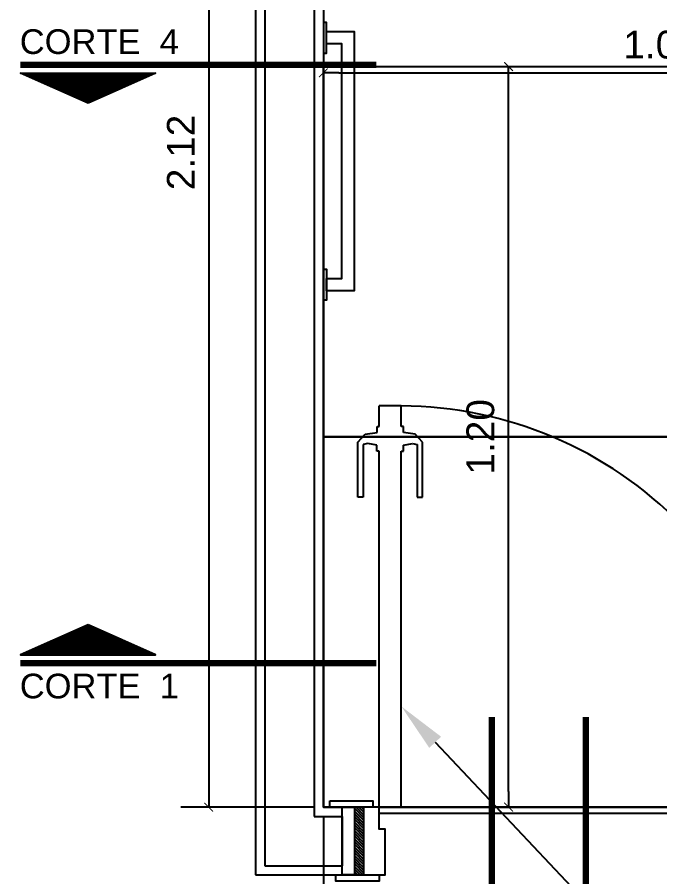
# Model space of a CAD drawing. Header units: metres. Extents: x 198 to 412, y -54 to 17.
# Drawn here: x 250.576 to 251.616, y 10.798 to 12.191 of the extents above; entities that cross this region are included whole.
import ezdxf
from ezdxf import colors
from ezdxf.entities.mleader import LeaderData, LeaderLine
from ezdxf.math import Vec2, Vec3

# ---------------------------------------------------------------- set-up
doc = ezdxf.new("R2010")
doc.units = ezdxf.units.M
doc.header["$LTSCALE"] = 10
for name, color, linetype in [('0.1', 1, 'Continuous'), ('01', 1, 'Continuous'), ('25-TXT', 2, 'Continuous'), ('A-ABERTURAS', 2, 'Continuous'), ('A-MUROS', 6, 'Continuous'), ('A-Revoques', 1, 'Continuous'), ('A-TEXTOS', 2, 'Continuous'), ('TCOTA', 1, 'Continuous'), ('Texto', 3, 'Continuous'), ('TM-REVEST', 252, 'Continuous')]:
    doc.layers.add(name, color=color, linetype=linetype)
doc.styles.add('ARIAL', font='arial.ttf')
doc.dimstyles.new('ST-COTA-25', dxfattribs={"dimscale": 0.25, "dimtxt": 0.18, "dimasz": 0.1, "dimexe": 0.18, "dimexo": 0.0625, "dimgap": 0.09, "dimtad": 1, "dimzin": 4, "dimdsep": 46, "dimtxsty": 'ARIAL', "dimblk1": 'COTA_N', "dimblk2": 'COTA_N', "dimsah": 1, "dimcen": 0.09, "dimclrd": 8, "dimclre": 8, "dimclrt": 1, "dimadec": 0, "dimazin": 0, "dimtfac": 1, "dimtix": 1, "dimtmove": 0, "dimatfit": 3, "dimldrblk": 'COTA_N', "dimfxl": 0.18, "dimtolj": 1, "dimtzin": 0, "dimarcsym": 0})

# ---------------------------------------------------------------- blocks, each defined once
blk = doc.blocks.new('hoja 65')
for p, q in [((1.8722, 6.9573), (1.8722, 6.9907)), ((1.9082, 6.9907), (1.8722, 6.9907)), ((1.8722, 6.9573), (1.8722, 6.9907)), ((1.9082, 6.9907), (1.8722, 6.9907)), ((1.9082, 6.9573), (1.9082, 6.9907)), ((1.9082, 6.9573), (1.9082, 6.9907)), ((1.869, 6.9476), (1.869, 6.9573)), ((1.869, 6.9573), (1.8722, 6.9573)), ((1.869, 6.9476), (1.869, 6.9573)), ((1.869, 6.9573), (1.8722, 6.9573)), ((1.9115, 6.9573), (1.9082, 6.9573)), ((1.9115, 6.9573), (1.9082, 6.9573)), ((1.9115, 6.9476), (1.9115, 6.9573)), ((1.9115, 6.9476), (1.9115, 6.9573)), ((1.8378, 6.9321), (1.8496, 6.945)), ((1.8378, 6.9321), (1.8496, 6.945)), ((1.8496, 6.945), (1.869, 6.9476)), ((1.8496, 6.945), (1.869, 6.9476)), ((1.9308, 6.945), (1.9115, 6.9476)), ((1.9308, 6.945), (1.9115, 6.9476)), ((1.9427, 6.9321), (1.9308, 6.945)), ((1.9427, 6.9321), (1.9308, 6.945)), ((1.8378, 6.8428), (1.8378, 6.9321)), ((1.8378, 6.8428), (1.8378, 6.9321)), ((1.8539, 6.9299), (1.8464, 6.9283)), ((1.8539, 6.9299), (1.8464, 6.9283)), ((1.8464, 6.9283), (1.8464, 6.8428)), ((1.8464, 6.9283), (1.8464, 6.8428)), ((1.8684, 6.9272), (1.8539, 6.9299)), ((1.8684, 6.9272), (1.8539, 6.9299)), ((1.8684, 6.9175), (1.8684, 6.9272)), ((1.8684, 6.9175), (1.8684, 6.9272)), ((1.912, 6.9272), (1.9265, 6.9299)), ((1.912, 6.9272), (1.9265, 6.9299)), ((1.912, 6.9175), (1.912, 6.9272)), ((1.912, 6.9175), (1.912, 6.9272)), ((1.9265, 6.9299), (1.9341, 6.9283)), ((1.9265, 6.9299), (1.9341, 6.9283)), ((1.9341, 6.9283), (1.9341, 6.8428)), ((1.9341, 6.9283), (1.9341, 6.8428)), ((1.9427, 6.8428), (1.9427, 6.9321)), ((1.9427, 6.8428), (1.9427, 6.9321)), ((1.8722, 6.9175), (1.8684, 6.9175)), ((1.8722, 6.9175), (1.8684, 6.9175)), ((1.8722, 6.3407), (1.8722, 6.9175)), ((1.8722, 6.3407), (1.8722, 6.9175)), ((1.9082, 6.3407), (1.9082, 6.9175)), ((1.9082, 6.9175), (1.912, 6.9175)), ((1.9082, 6.3407), (1.9082, 6.9175)), ((1.9082, 6.9175), (1.912, 6.9175)), ((1.8464, 6.8428), (1.8378, 6.8428)), ((1.8464, 6.8428), (1.8378, 6.8428)), ((1.9341, 6.8428), (1.9427, 6.8428)), ((1.9341, 6.8428), (1.9427, 6.8428)), ((1.8722, 6.3407), (1.9082, 6.3407)), ((1.8722, 6.3407), (1.9082, 6.3407))]:
    blk.add_line(p, q)
blk = doc.blocks.new('A$C9029')
at = {"transparency": 33554661}
h = blk.add_hatch(dxfattribs=at)
h.set_pattern_fill('ANSI31', color=1, scale=0.001, angle=180, style=0)
h.set_pattern_definition([(135, (3010.01075, -1180.768174), (0.0022450640303, 0.0022450640303), [])])
h.paths.add_polyline_path([(0.79, 0.01), (0.79, 0.12), (0.775, 0.12), (0.775, 0.01)])
h.paths.add_polyline_path([(0.055, 0.01), (0.055, 0.12), (0.04, 0.12), (0.04, 0.01)])
for p, q in [((0.04, 0.12), (0.02, 0.12)), ((0.79, 0.12), (0.81, 0.12)), ((0.04, 0.01), (0.02, 0.01)), ((0.79, 0.01), (0.81, 0.01))]:
    blk.add_line(p, q, dxfattribs=at)
for points in [[(0, 0.13), (0.07, 0.13), (0.07, 0.12), (0, 0.12)], [(0.83, 0.13), (0.76, 0.13), (0.76, 0.12), (0.83, 0.12)], [(0.01, 0.01), (0.08, 0.01), (0.08, 0), (0.01, 0)], [(0.82, 0.01), (0.75, 0.01), (0.75, 0), (0.82, 0)]]:
    blk.add_lwpolyline(points, close=True, dxfattribs=at)
at = {"color": 0, "linetype": 'ByBlock', "transparency": 33554661}
for points in [[(0.02, 0.12), (0.04, 0.12), (0.04, 0.01), (0.02, 0.01)], [(0.055, 0.12), (0.055, 0.01), (0.09, 0.01), (0.09, 0.084), (0.08, 0.084), (0.08, 0.12)], [(0.775, 0.12), (0.775, 0.01), (0.74, 0.01), (0.74, 0.084), (0.75, 0.084), (0.75, 0.12)], [(0.79, 0.12), (0.81, 0.12), (0.81, 0.01), (0.79, 0.01)]]:
    blk.add_lwpolyline(points, close=True, dxfattribs=at)
at = {"color": 1, "transparency": 33554661}
blk.add_arc((0.1135, 0.1333), 0.6367, 358.7992, 89.7714, dxfattribs=at)
at = {"transparency": 33554661}
blk.add_blockref('hoja 65', (-1.7922, -6.2207), dxfattribs=at)
blk = doc.blocks.new('COTA_N')
for p, q in [((-1, 0), (0, 0)), ((0, 0.5), (0, -0.5))]:
    blk.add_line(p, q)
at = {"color": 3, "const_width": 0.065}
blk.add_lwpolyline([(0.141, 0.141), (0.283, 0.283), (0, 0), (-0.141, -0.141), (-0.283, -0.283)], dxfattribs=at)
blk = doc.blocks.new('*D347')
at = {"layer": 'Defpoints', "color": 0, "transparency": 16777216}
for p in [(251.2838, 12.1108), (251.3715, 12.1108), (251.2838, 10.9108)]:
    blk.add_point(p, dxfattribs=at)
at = {"layer": 'TCOTA', "color": 8, "lineweight": -2, "transparency": 16777216}
for p, q in [((251.2994, 12.1108), (251.4165, 12.1108)), ((251.3715, 10.9358), (251.3715, 12.0858)), ((251.2994, 10.9108), (251.4165, 10.9108))]:
    blk.add_line(p, q, dxfattribs=at)
at = {"layer": 'TCOTA', "color": 8, "lineweight": -2, "transparency": 16777216, "xscale": 0.025, "yscale": 0.025, "zscale": 0.025}
for p, rotation in [((251.3715, 12.1108), 90), ((251.3715, 10.9108), 270)]:
    blk.add_blockref('COTA_N', p, dxfattribs=dict(at, rotation=rotation))
at = {"layer": 'TCOTA', "color": 1, "transparency": 16777216, "insert": (251.3261, 11.5108), "char_height": 0.045, "attachment_point": 5, "rotation": 90, "style": 'ARIAL'}
blk.add_mtext('\\A1;1.20', dxfattribs=at)
blk = doc.blocks.new('*D349')
at = {"layer": 'Defpoints', "color": 0, "transparency": 16777216}
for p in [(252.1656, 12.2574), (251.0715, 12.2117), (252.1656, 12.1006)]:
    blk.add_point(p, dxfattribs=at)
at = {"layer": 'TCOTA', "color": 8, "lineweight": -2, "transparency": 16777216}
for p, q in [((252.1656, 12.2418), (252.1656, 12.0556)), ((251.0715, 12.1961), (251.0715, 12.0556)), ((251.0965, 12.1006), (252.1406, 12.1006))]:
    blk.add_line(p, q, dxfattribs=at)
at = {"layer": 'TCOTA', "color": 8, "lineweight": -2, "transparency": 16777216, "xscale": 0.025, "yscale": 0.025, "zscale": 0.025, "rotation": 180}
blk.add_blockref('COTA_N', (251.0715, 12.1006), dxfattribs=at)
at = {"layer": 'TCOTA', "color": 8, "lineweight": -2, "transparency": 16777216, "xscale": 0.025, "yscale": 0.025, "zscale": 0.025}
blk.add_blockref('COTA_N', (252.1656, 12.1006), dxfattribs=at)
at = {"layer": 'TCOTA', "color": 1, "transparency": 16777216, "insert": (251.6186, 12.1461), "char_height": 0.045, "attachment_point": 5, "style": 'ARIAL'}
blk.add_mtext('\\A1;1.09', dxfattribs=at)
blk = doc.blocks.new('*D350')
at = {"layer": 'Defpoints', "color": 0, "transparency": 16777216}
for p in [(251.0715, 10.9108), (252.5665, 10.9108), (252.5665, 10.6854)]:
    blk.add_point(p, dxfattribs=at)
at = {"layer": 'TCOTA', "color": 8, "lineweight": -2, "transparency": 16777216}
for p, q in [((251.0715, 10.8952), (251.0715, 10.6404)), ((252.5665, 10.8952), (252.5665, 10.6404)), ((251.0965, 10.6854), (252.5415, 10.6854))]:
    blk.add_line(p, q, dxfattribs=at)
at = {"layer": 'TCOTA', "color": 8, "lineweight": -2, "transparency": 16777216, "xscale": 0.025, "yscale": 0.025, "zscale": 0.025, "rotation": 180}
blk.add_blockref('COTA_N', (251.0715, 10.6854), dxfattribs=at)
at = {"layer": 'TCOTA', "color": 8, "lineweight": -2, "transparency": 16777216, "xscale": 0.025, "yscale": 0.025, "zscale": 0.025}
blk.add_blockref('COTA_N', (252.5665, 10.6854), dxfattribs=at)
at = {"layer": 'TCOTA', "color": 1, "transparency": 16777216, "insert": (251.819, 10.7309), "char_height": 0.045, "attachment_point": 5, "style": 'ARIAL'}
blk.add_mtext('\\A1;1.50', dxfattribs=at)
blk = doc.blocks.new('*D351')
at = {"layer": 'Defpoints', "color": 0, "transparency": 16777216}
for p in [(251.0815, 13.0324), (250.8858, 10.9108), (251.0715, 10.9108)]:
    blk.add_point(p, dxfattribs=at)
at = {"layer": 'TCOTA', "color": 8, "lineweight": -2, "transparency": 16777216}
for p, q in [((251.0659, 13.0324), (250.8408, 13.0324)), ((250.8858, 13.0074), (250.8858, 10.9358)), ((251.0559, 10.9108), (250.8408, 10.9108))]:
    blk.add_line(p, q, dxfattribs=at)
at = {"layer": 'TCOTA', "color": 8, "lineweight": -2, "transparency": 16777216, "xscale": 0.025, "yscale": 0.025, "zscale": 0.025}
for p, rotation in [((250.8858, 13.0324), 90), ((250.8858, 10.9108), 270)]:
    blk.add_blockref('COTA_N', p, dxfattribs=dict(at, rotation=rotation))
at = {"layer": 'TCOTA', "color": 1, "transparency": 16777216, "insert": (250.8407, 11.9716), "char_height": 0.045, "attachment_point": 5, "rotation": 90, "style": 'ARIAL'}
blk.add_mtext('\\A1;2.12', dxfattribs=at)
blk = doc.blocks.new('A$C96e29624')
at = {"layer": '01'}
for points in [[(0, 0), (0, -0.05), (0.005, -0.05), (0.005, 0), (0, 0)], [(0.005, -0.415), (0.03, -0.415), (0.03, -0.035), (0.005, -0.035), (0.005, -0.015), (0.05, -0.015), (0.05, -0.435), (0.005, -0.435), (0.005, -0.415)], [(0, -0.45), (0, -0.4), (0.005, -0.4), (0.005, -0.45), (0, -0.45)]]:
    blk.add_lwpolyline(points, dxfattribs=at)

msp = doc.modelspace()

# ---------------------------------------------------------------- hatches: boundary and pattern name
at = {"layer": 'Texto'}
h = msp.add_hatch(dxfattribs=at)
h.set_pattern_fill('_USER', color=251, scale=0.0025, angle=270, pattern_type=0)
h.set_pattern_definition([(270, (1546.4647258, -357.4149128), (0.0025, -5e-19), [])])
h.paths.add_polyline_path([(250.6904, 12.0517), (250.5812, 12.1003), (250.7996, 12.1003)])
h = msp.add_hatch(dxfattribs=at)
h.set_pattern_fill('_USER', color=251, scale=0.0025, angle=270, pattern_type=0)
h.set_pattern_definition([(270, (1546.4647258, -358.3845836), (0.0025, -5e-19), [])])
h.paths.add_polyline_path([(250.6904, 11.206), (250.5812, 11.1573), (250.7996, 11.1573)])

# ---------------------------------------------------------------- linework, layer by layer
at = {"layer": '25-TXT'}
msp.add_line((251.0715, 13.0424), (251.0715, 10.9108), dxfattribs=at)
at = {"layer": 'A-MUROS', "transparency": 33554687}
for p, q in [((250.9765, 13.057), (250.9765, 10.8158)), ((251.0566, 13.0567), (251.0565, 10.8958)), ((251.0565, 10.8958), (251.1018, 10.8958)), ((250.9765, 10.8158), (251.1018, 10.8158))]:
    msp.add_line(p, q, dxfattribs=at)
at = {"layer": 'A-MUROS'}
msp.add_line((251.1018, 10.8958), (251.1018, 10.8158), dxfattribs=at)
at = {"layer": 'A-Revoques', "transparency": 33554687}
for p, q in [((250.9615, 13.0424), (250.9615, 10.8008)), ((251.0715, 10.9108), (251.1218, 10.9108)), ((250.9615, 10.8008), (251.1218, 10.8008))]:
    msp.add_line(p, q, dxfattribs=at)
at = {"layer": 'Texto', "color": 251, "const_width": 0.01}
for points in [[(250.5806, 12.1137), (251.1572, 12.1137)], [(250.5806, 11.144), (251.1572, 11.144)], [(251.3444, 10.4802), (251.3444, 11.0568)], [(251.4968, 10.4802), (251.4968, 11.0568)]]:
    msp.add_lwpolyline(points, dxfattribs=at)
at = {"layer": 'Texto', "color": 251}
for points in [[(250.6904, 12.0517), (250.5812, 12.1003), (250.7996, 12.1003)], [(250.6904, 11.206), (250.5812, 11.1573), (250.7996, 11.1573)]]:
    msp.add_lwpolyline(points, close=True, dxfattribs=at)
at = {"layer": 'TM-REVEST'}
for points in [[(251.0715, 12.1108), (251.6715, 12.1108), (251.6715, 11.5108), (251.0715, 11.5108), (251.0715, 12.1108)], [(251.0715, 11.5108), (251.6715, 11.5108), (251.6715, 10.9108), (251.0715, 10.9108), (251.0715, 11.5108)], [(251.1978, 10.9108), (251.8318, 10.9108)], [(251.1618, 10.9008), (251.8318, 10.9008)]]:
    msp.add_lwpolyline(points, dxfattribs=at)

# ---------------------------------------------------------------- block references
at = {"layer": '0.1'}
msp.add_blockref('A$C96e29624', (251.0715, 12.1824), dxfattribs=at)
at = {"layer": 'A-ABERTURAS', "transparency": 33554687}
msp.add_blockref('A$C9029', (251.0818, 10.7908), dxfattribs=at)

# ---------------------------------------------------------------- texts
at = {"layer": 'Texto', "char_height": 0.04, "width": 0.382711, "style": 'ARIAL'}
for s, insert, attachment_point in [('CORTE  4', (250.5798, 12.1712), 1), ('CORTE  1', (250.5798, 11.0864), 7)]:
    msp.add_mtext(s, dxfattribs=dict(at, insert=insert, attachment_point=attachment_point))

# ---------------------------------------------------------------- dimensions: what is measured, and where the dimension line sits
at = {"layer": 'TCOTA'}
for base, p1, p2, picture, middle in [((250.8858, 10.9108), (251.0815, 13.0324), (251.0715, 10.9108), '*D351', (250.8407, 11.9716)), ((251.3715, 12.1108), (251.2838, 10.9108), (251.2838, 12.1108), '*D347', (251.3261, 11.5108))]:
    dim = msp.add_linear_dim(base=base, p1=p1, p2=p2, angle=90, dimstyle='ST-COTA-25', dxfattribs=at)
    dim.commit()
    dim.dimension.update_dxf_attribs({"geometry": picture, "text_midpoint": middle})
for base, p1, p2, picture, middle in [((252.1656, 12.1006), (251.0715, 12.2117), (252.1656, 12.2574), '*D349', (251.6186, 12.1461)), ((252.5665492, 10.6854438), (251.071549, 10.9107956), (252.5665492, 10.9107956), '*D350', (251.8190491, 10.7309196))]:
    dim = msp.add_linear_dim(base=base, p1=p1, p2=p2, dimstyle='ST-COTA-25', dxfattribs=at)
    dim.commit()
    dim.dimension.update_dxf_attribs({"geometry": picture, "text_midpoint": middle})

# ---------------------------------------------------------------- leaders
at = {"layer": 'A-TEXTOS'}
ml = msp.add_multileader_mtext('Standard', dxfattribs=at)
ml.set_content('13', color=256, style='ARIAL')
ml.set_leader_properties(color=1)
ml.build(insert=Vec2(0, 0))
ml.multileader.update_dxf_attribs({"has_text_frame": 1, "arrow_head_size": 0.08, "scale": 0.02})
ctx = ml.context
ctx.base_point, ctx.scale, ctx.char_height, ctx.arrow_head_size, ctx.landing_gap_size, ctx.plane_origin = Vec3(254.8337, 10.7536), 0.02, 0.08, 0.08, 0.04, Vec3(250.5328, 10.8655)
notes = []
notes.append((ctx, [(0, (1, 1, 0), (251.5, 10.7536), (1, 0), 3.3337, [(0, [(251.1978, 11.074)], 0, [])])]))
ctx.mtext.insert, ctx.mtext.flow_direction = Vec3(254.8737, 10.7944), 5
for ctx, leaders in notes:
    for number, flags, end, landing, length, lines in leaders:
        leader = LeaderData()
        leader.index, (leader.has_last_leader_line, leader.has_dogleg_vector, leader.attachment_direction) = number, flags
        leader.last_leader_point, leader.dogleg_vector, leader.dogleg_length = Vec3(end), Vec3(landing), length
        for number, points, colour, breaks in lines:
            line = LeaderLine()
            line.index, line.vertices, line.color, line.breaks = number, Vec3.list(points), colors.encode_raw_color(colour), breaks
            leader.lines.append(line)
        ctx.leaders.append(leader)

doc.saveas('drawing.dxf')
